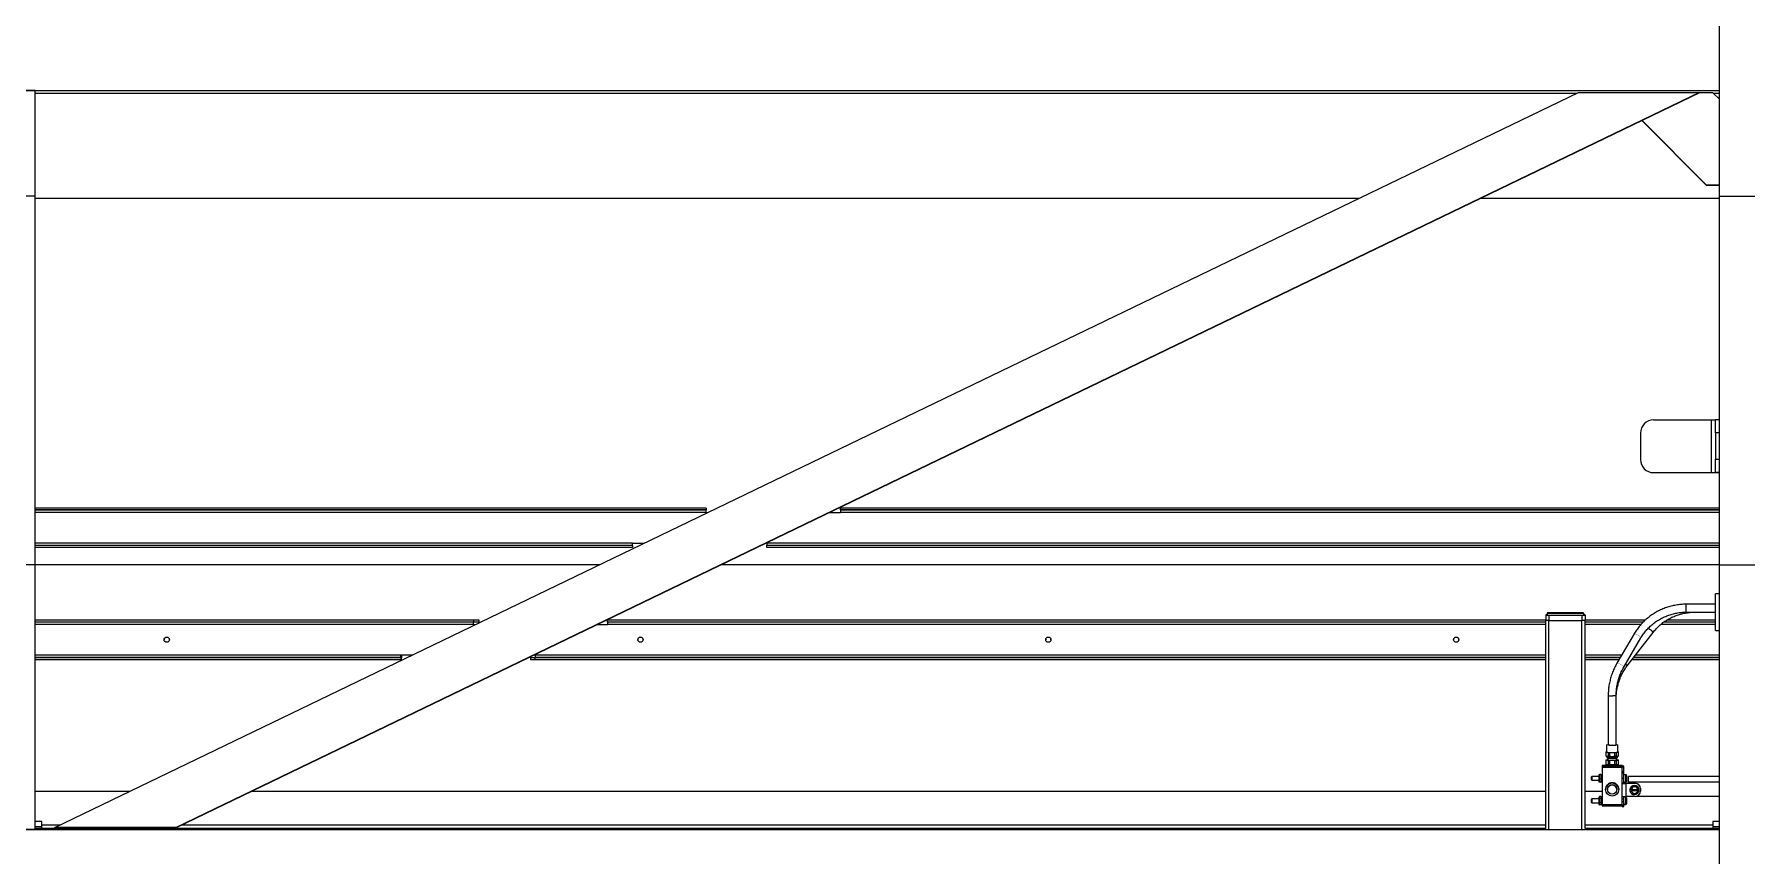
# Model space of a CAD drawing. Header units: millimetres. Extents: x -16985 to -606, y 2122 to 9380.
# Drawn here: x -14374 to -13073, y 5577 to 6201 of the extents above; entities that cross this region are included whole.
import ezdxf

# ---------------------------------------------------------------- set-up
doc = ezdxf.new("R2010")
doc.units = ezdxf.units.MM
for name, pattern in [('K5LT32768', [0]), ('K5LT32769', [0]), ('K5LT_THIN', [0])]:
    doc.linetypes.add(name, pattern=pattern)

msp = doc.modelspace()

# ---------------------------------------------------------------- linework, layer by layer
at = {"color": 7, "linetype": 'K5LT_THIN', "lineweight": 18}
for p, q in [((-13093.6, 6078.2), (-13093.6, 7287.2)), ((-13093.6, 6158.3), (-13093.6, 6218.2)), ((-16683.6, 6158.3), (-13093.6, 6158.3)), ((-14373.6, 6158.3), (-14413.6, 6158.3)), ((-14373.6, 6078.2), (-14373.6, 6158.3)), ((-14373.6, 6156.5), (-13201.7, 6156.5)), ((-14358.6, 5598.7), (-13200.6, 6157)), ((-13108.6, 6157), (-14266.5, 5598.7)), ((-13108.6, 6156.6), (-14266.5, 5598.3)), ((-13200.6, 6157), (-13108.6, 6157)), ((-13108.6, 6156.6), (-13108.6, 6157)), ((-13098.6, 6156.7), (-13108.6, 6156.7)), ((-13093.6, 6151.7), (-13098.6, 6156.7)), ((-13098.4, 6156.5), (-13093.6, 6156.5)), ((-13152.5, 6135.5), (-13103.6, 6086.6)), ((-13152.3, 6135.5), (-13103.6, 6086.8)), ((-14373.6, 6078.2), (-14413.6, 6078.2)), ((-14373.6, 5798.2), (-14373.6, 6078.2)), ((-13103.6, 6086.8), (-13103.6, 6086.6)), ((-13103.6, 6086.8), (-13093.6, 6086.8)), ((-13103.6, 6086.6), (-13093.6, 6086.6)), ((-13093.6, 6078.2), (-13033.6, 6078.2)), ((-13093.6, 5798.2), (-13093.6, 6078.2)), ((-13153.6, 5898.2), (-13153.6, 5878.2)), ((-13143.6, 5908.2), (-13099.9, 5908.2)), ((-13099.9, 5908.2), (-13099.9, 5868.2)), ((-13093.6, 5908.4), (-13096.6, 5908.4)), ((-13096.6, 5898.5), (-13096.6, 5908.4)), ((-13093.6, 5898.5), (-13096.6, 5898.5)), ((-13096.6, 5898.5), (-13096.6, 5878.5)), ((-13153.6, 5878.2), (-13153.6, 5878.2)), ((-13096.6, 5878.5), (-13093.6, 5878.5)), ((-13096.6, 5868.4), (-13096.6, 5878.5)), ((-13143.6, 5868.2), (-13099.9, 5868.2)), ((-13143.6, 5868.2), (-13143.6, 5868.2)), ((-13143.6, 5868.2), (-13099.9, 5868.2)), ((-13093.6, 5868.4), (-13096.6, 5868.4)), ((-13096.6, 5868.3), (-13096.6, 5868.4)), ((-13863.6, 5841.3), (-14373.6, 5841.3)), ((-13863.6, 5839.8), (-14373.6, 5839.8)), ((-13863.6, 5839.7), (-14373.6, 5839.7)), ((-13863.6, 5837.8), (-14373.6, 5837.8)), ((-13863.6, 5841.3), (-13863.6, 5839.8)), ((-13863.6, 5839.7), (-13863.6, 5839.8)), ((-13863.6, 5837.8), (-13863.6, 5839.7)), ((-13863.6, 5837.7), (-13863.6, 5837.8)), ((-13862.9, 5837.7), (-13863.6, 5837.7)), ((-13761.6, 5837.7), (-13770, 5837.7)), ((-13093.6, 5841.3), (-13761.6, 5841.3)), ((-13761.6, 5839.8), (-13761.6, 5841.3)), ((-13093.6, 5839.8), (-13761.6, 5839.8)), ((-13761.6, 5839.8), (-13761.6, 5839.7)), ((-13093.6, 5839.7), (-13761.6, 5839.7)), ((-13761.6, 5839.7), (-13761.6, 5837.8)), ((-13093.6, 5837.8), (-13761.6, 5837.8)), ((-13761.6, 5837.8), (-13761.6, 5837.7)), ((-13919.6, 5814.6), (-14373.6, 5814.6)), ((-13919.6, 5812.8), (-14373.6, 5812.8)), ((-13919.6, 5811.3), (-14373.6, 5811.3)), ((-13919.6, 5811.2), (-14373.6, 5811.2)), ((-13919.6, 5814.7), (-13910.6, 5814.7)), ((-13919.6, 5814.6), (-13919.6, 5814.7)), ((-13919.6, 5812.8), (-13919.6, 5814.6)), ((-13919.6, 5812.8), (-13919.6, 5811.3)), ((-13919.6, 5811.2), (-13919.6, 5811.3)), ((-13817.7, 5814.7), (-13817.6, 5814.7)), ((-13817.6, 5814.7), (-13817.6, 5814.6)), ((-13093.6, 5814.6), (-13817.6, 5814.6)), ((-13817.6, 5814.6), (-13817.6, 5812.8)), ((-13093.6, 5812.8), (-13817.6, 5812.8)), ((-13817.6, 5811.3), (-13817.6, 5812.8)), ((-13093.6, 5811.3), (-13817.6, 5811.3)), ((-13817.6, 5811.2), (-13817.6, 5811.3)), ((-13093.6, 5811.2), (-13817.6, 5811.2)), ((-14373.6, 5798.2), (-14413.6, 5798.2)), ((-14373.6, 5597.2), (-14373.6, 5798.2)), ((-13093.6, 5798.2), (-13033.6, 5798.2)), ((-13093.6, 5634.3), (-13093.6, 5798.2)), ((-13096.6, 5768.2), (-13118.8, 5768.2)), ((-13093.6, 5776.2), (-13096.6, 5776.2)), ((-13096.6, 5762.2), (-13096.6, 5776.2)), ((-14040.6, 5756.2), (-14373.6, 5756.2)), ((-14040.6, 5756.1), (-14373.6, 5756.1)), ((-14040.6, 5754.6), (-14373.6, 5754.6)), ((-14036.1, 5754.5), (-14373.6, 5754.5)), ((-14040.6, 5752.8), (-14373.6, 5752.8)), ((-14040.6, 5756.2), (-14040.6, 5756.1)), ((-14040.6, 5756.1), (-14040.6, 5754.6)), ((-14036.1, 5756.1), (-14040.6, 5756.1)), ((-14036.1, 5756), (-14040.6, 5756)), ((-14040.6, 5752.8), (-14040.6, 5754.5)), ((-14040.6, 5752.7), (-14040.6, 5752.8)), ((-14039.2, 5752.7), (-14040.6, 5752.7)), ((-14036.1, 5756), (-14036.1, 5756.1)), ((-14036.1, 5754.5), (-14036.1, 5756)), ((-14036.1, 5754.5), (-14036.1, 5754.2)), ((-13938.6, 5752.7), (-13946.3, 5752.7)), ((-13938.6, 5752.7), (-13946.3, 5752.7)), ((-13225.6, 5756.2), (-13938.6, 5756.2)), ((-13938.6, 5756.2), (-13938.6, 5756.1)), ((-13225.6, 5756.1), (-13938.6, 5756.1)), ((-13938.6, 5754.6), (-13938.6, 5756.1)), ((-13225.6, 5754.6), (-13938.6, 5754.6)), ((-13938.6, 5754.6), (-13938.6, 5752.8)), ((-13938.6, 5752.8), (-13938.6, 5752.7)), ((-13938.1, 5754.6), (-13938.1, 5754.5)), ((-13225.6, 5754.5), (-13938.1, 5754.5)), ((-13938.1, 5754.2), (-13938.1, 5754.5)), ((-13225.6, 5760.2), (-13225.6, 5760)), ((-13225.6, 5760), (-13225.6, 5756)), ((-13225.6, 5597.8), (-13225.6, 5756)), ((-13224.6, 5761.7), (-13224.6, 5761.5)), ((-13196.8, 5761.7), (-13224.6, 5761.7)), ((-13224.6, 5761.5), (-13196.8, 5761.5)), ((-13224.6, 5761.5), (-13224.6, 5760)), ((-13224.6, 5760), (-13196.8, 5760)), ((-13223.1, 5759.9), (-13198.1, 5759.9)), ((-13223.1, 5759.9), (-13223.1, 5755.9)), ((-13223.1, 5755.9), (-13198.1, 5755.9)), ((-13198.1, 5759.9), (-13198.1, 5755.9)), ((-13196.8, 5761.5), (-13196.8, 5761.7)), ((-13196.8, 5761.5), (-13196.8, 5760)), ((-13195.6, 5760), (-13195.6, 5760.2)), ((-13195.6, 5760), (-13195.6, 5756)), ((-13149.9, 5756.2), (-13195.6, 5756.2)), ((-13150, 5756.1), (-13195.6, 5756.1)), ((-13195.6, 5597.8), (-13195.6, 5756)), ((-13151.6, 5754.6), (-13195.6, 5754.6)), ((-13096.6, 5754.6), (-13135.9, 5754.6)), ((-13096.6, 5756.1), (-13133.8, 5756.1)), ((-13096.6, 5756.2), (-13133.5, 5756.2)), ((-13118.8, 5762.2), (-13096.6, 5762.2)), ((-13096.6, 5748.2), (-13096.6, 5762.2)), ((-14275.6, 5741.8), (-14275.6, 5741.3)), ((-14271.6, 5741.3), (-14271.6, 5741.8)), ((-13915.6, 5741.8), (-13915.6, 5741.3)), ((-13911.6, 5741.3), (-13911.6, 5741.8)), ((-13605.6, 5741.8), (-13605.6, 5741.3)), ((-13601.6, 5741.3), (-13601.6, 5741.8)), ((-13295.6, 5741.8), (-13295.6, 5741.3)), ((-13291.6, 5741.3), (-13291.6, 5741.8)), ((-13158.4, 5745.7), (-13171.5, 5723.4)), ((-13166.3, 5720.4), (-13153.2, 5742.7)), ((-13163.6, 5721.5), (-13144, 5746.8)), ((-13096.6, 5748.2), (-13093.6, 5748.2)), ((-14095.6, 5729.6), (-14373.6, 5729.6)), ((-14095.6, 5727.7), (-14373.6, 5727.7)), ((-14095.6, 5727.6), (-14373.6, 5727.6)), ((-14095.6, 5729.7), (-14086.9, 5729.7)), ((-14095.6, 5729.6), (-14095.6, 5729.7)), ((-14095.6, 5727.7), (-14095.6, 5729.6)), ((-14095.6, 5727.6), (-14095.6, 5727.7)), ((-14095.6, 5727.6), (-14095.6, 5726.1)), ((-14095.1, 5727.5), (-14095.6, 5727.5)), ((-14095.1, 5729.5), (-14095.1, 5727.6)), ((-14087.3, 5729.5), (-14095.1, 5729.5)), ((-14095.1, 5727.6), (-14095.1, 5727.5)), ((-14095.1, 5726), (-14095.1, 5727.5)), ((-13997.1, 5727.6), (-13997.1, 5728.2)), ((-13997.1, 5727.5), (-13997.1, 5727.6)), ((-13993.6, 5727.5), (-13997.1, 5727.5)), ((-13997.1, 5727.5), (-13997.1, 5726)), ((-13994, 5729.7), (-13993.6, 5729.7)), ((-13993.6, 5729.7), (-13993.6, 5729.6)), ((-13993.6, 5729.6), (-13993.6, 5727.7)), ((-13993.6, 5727.7), (-13993.6, 5727.6)), ((-13225.6, 5727.6), (-13993.6, 5727.6)), ((-13993.6, 5726.1), (-13993.6, 5727.6)), ((-13169, 5727.6), (-13195.6, 5727.6)), ((-13093.6, 5727.6), (-13158.9, 5727.6)), ((-14095.6, 5726.1), (-14373.6, 5726.1)), ((-14095.1, 5726), (-14373.6, 5726)), ((-13225.6, 5726), (-13997.1, 5726)), ((-13225.6, 5726.1), (-13993.6, 5726.1)), ((-13169.9, 5726.1), (-13195.6, 5726.1)), ((-13093.6, 5726.1), (-13160, 5726.1)), ((-13178.1, 5698.8), (-13178.1, 5661.3)), ((-13172.1, 5661.3), (-13172.1, 5698.8)), ((-13179, 5661.6), (-13179.5, 5661.1)), ((-13170.7, 5661.1), (-13171.2, 5661.6)), ((-13180, 5655.9), (-13180, 5655.6)), ((-13180, 5655.6), (-13180, 5653.1)), ((-13180, 5649.9), (-13180, 5649.6)), ((-13180, 5649.6), (-13180, 5646.6)), ((-13179.6, 5656.1), (-13179.9, 5655.9)), ((-13179.9, 5655.9), (-13179.5, 5655.9)), ((-13179.6, 5655.8), (-13179.9, 5655.6)), ((-13179.9, 5655.6), (-13179, 5655.8)), ((-13179.9, 5655.6), (-13179.9, 5653.1)), ((-13179.9, 5653.1), (-13179.6, 5652.8)), ((-13179.9, 5653.1), (-13179, 5652.8)), ((-13179.6, 5650.1), (-13179.9, 5649.9)), ((-13179, 5650), (-13179.9, 5649.9)), ((-13179.6, 5649.8), (-13179.9, 5649.6)), ((-13179, 5649.8), (-13179.9, 5649.6)), ((-13179.9, 5649.6), (-13179.9, 5646.6)), ((-13179, 5661.3), (-13179.5, 5660.8)), ((-13179.5, 5661.1), (-13179.5, 5660.8)), ((-13179.5, 5661.1), (-13179.5, 5661.1)), ((-13179.5, 5660.8), (-13179.5, 5655.8)), ((-13179.1, 5652.8), (-13179.1, 5651.9)), ((-13179.1, 5651.9), (-13178.5, 5651.3)), ((-13179, 5655.8), (-13178, 5655.5)), ((-13179, 5652.8), (-13178, 5653)), ((-13178, 5649.5), (-13179, 5649.8)), ((-13178.5, 5651.3), (-13178.5, 5649.8)), ((-13178, 5653), (-13178, 5655.5)), ((-13178, 5646.5), (-13178, 5649.5)), ((-13177, 5655.5), (-13175.1, 5655.7)), ((-13177, 5655.5), (-13177, 5653)), ((-13177, 5653), (-13175.1, 5652.7)), ((-13175.1, 5649.7), (-13177, 5649.5)), ((-13177, 5649.5), (-13177, 5646.5)), ((-13175.1, 5655.7), (-13173.1, 5655.5)), ((-13175.1, 5652.7), (-13173.1, 5653)), ((-13173.1, 5649.5), (-13175.1, 5649.7)), ((-13173.1, 5653), (-13173.1, 5655.5)), ((-13173.1, 5646.5), (-13173.1, 5649.5)), ((-13172.1, 5655.5), (-13171.2, 5655.8)), ((-13172.1, 5655.5), (-13172.1, 5653)), ((-13172.1, 5653), (-13171.2, 5652.8)), ((-13171.2, 5649.8), (-13172.1, 5649.5)), ((-13172.1, 5649.5), (-13172.1, 5646.5)), ((-13171.7, 5651.3), (-13171.1, 5651.9)), ((-13171.7, 5649.8), (-13171.7, 5651.3)), ((-13170.7, 5660.8), (-13171.2, 5661.3)), ((-13171.2, 5655.8), (-13170.2, 5655.6)), ((-13171.2, 5652.8), (-13170.2, 5653.1)), ((-13170.2, 5649.9), (-13171.2, 5650)), ((-13170.2, 5649.6), (-13171.2, 5649.8)), ((-13171.1, 5651.9), (-13171.1, 5652.8)), ((-13170.7, 5660.8), (-13170.7, 5661.1)), ((-13170.7, 5655.8), (-13170.7, 5660.8)), ((-13170.7, 5655.9), (-13170.2, 5655.9)), ((-13170.2, 5655.9), (-13170.6, 5656.1)), ((-13170.2, 5655.6), (-13170.6, 5655.8)), ((-13170.6, 5652.8), (-13170.2, 5653.1)), ((-13170.2, 5649.9), (-13170.6, 5650.1)), ((-13170.2, 5649.6), (-13170.6, 5649.8)), ((-13170.2, 5655.6), (-13170.2, 5655.9)), ((-13170.2, 5653.1), (-13170.2, 5655.6)), ((-13170.2, 5653.1), (-13170.2, 5655.6)), ((-13170.2, 5649.6), (-13170.2, 5649.9)), ((-13170.2, 5646.6), (-13170.2, 5649.6)), ((-13170.2, 5646.6), (-13170.2, 5649.6)), ((-13190.6, 5637.5), (-13191.1, 5637)), ((-13191.1, 5637), (-13191.1, 5635)), ((-13185.2, 5637.5), (-13190.6, 5637.5)), ((-13190.6, 5637.5), (-13190.6, 5634.6)), ((-13185, 5638.8), (-13185.2, 5638.5)), ((-13185.2, 5638.5), (-13185.2, 5633.5)), ((-13183.7, 5638.9), (-13184.8, 5638.9)), ((-13183.7, 5638.6), (-13184.8, 5638.6)), ((-13183.7, 5635.7), (-13184.8, 5635.7)), ((-13183.4, 5638.5), (-13183.5, 5638.8)), ((-13183.4, 5634.6), (-13183.4, 5638.5)), ((-13182.6, 5638.3), (-13183.4, 5638.3)), ((-13183.4, 5636.1), (-13182.6, 5636.4)), ((-13182.6, 5635.8), (-13183.4, 5635.5)), ((-13179.5, 5645.8), (-13182.6, 5645.8)), ((-13182.6, 5645.8), (-13182.6, 5645.2)), ((-13182.6, 5645.8), (-13182.6, 5645.8)), ((-13182.6, 5645.2), (-13182.6, 5644.2)), ((-13182.6, 5645.2), (-13167.6, 5645.2)), ((-13167.6, 5644.2), (-13182.6, 5644.2)), ((-13182.6, 5644.2), (-13182.6, 5616.2)), ((-13179.9, 5646.6), (-13179.6, 5646.3)), ((-13179, 5646.3), (-13179.9, 5646.6)), ((-13179.5, 5646.3), (-13179.5, 5645.4)), ((-13179.5, 5645.4), (-13179.4, 5645.3)), ((-13178, 5646.5), (-13179, 5646.3)), ((-13175.1, 5646.2), (-13177, 5646.5)), ((-13173.1, 5646.5), (-13175.1, 5646.2)), ((-13171.2, 5646.3), (-13172.1, 5646.5)), ((-13170.2, 5646.6), (-13171.2, 5646.3)), ((-13170.8, 5645.3), (-13170.7, 5645.4)), ((-13170.7, 5645.4), (-13170.7, 5646.3)), ((-13167.6, 5645.8), (-13170.7, 5645.8)), ((-13170.6, 5646.3), (-13170.2, 5646.6)), ((-13167.6, 5645.2), (-13167.6, 5645.8)), ((-13167.6, 5645.8), (-13167.6, 5645.8)), ((-13166.1, 5645.3), (-13167.6, 5645.3)), ((-13167.6, 5645.3), (-13166.1, 5645.3)), ((-13167.6, 5645.2), (-13167.6, 5645.3)), ((-13167.6, 5645.2), (-13166.1, 5645.2)), ((-13167.6, 5645.2), (-13167.6, 5644.2)), ((-13167.6, 5641.1), (-13167.6, 5644.2)), ((-13167.6, 5641.1), (-13166.1, 5641.1)), ((-13167.6, 5640.1), (-13167.6, 5641.1)), ((-13167.6, 5640.1), (-13166.1, 5640.1)), ((-13167.6, 5636.6), (-13167.6, 5640.1)), ((-13167.6, 5616.2), (-13167.6, 5636.6)), ((-13167.6, 5636.2), (-13166.1, 5636.2)), ((-13166.1, 5645.2), (-13166.1, 5645.3)), ((-13166.1, 5645.3), (-13166.1, 5645.3)), ((-13166.1, 5641.1), (-13166.1, 5645.2)), ((-13166.1, 5640.1), (-13166.1, 5641.1)), ((-13166.1, 5636.2), (-13166.1, 5640.1)), ((-13164.6, 5638.7), (-13166.1, 5638.7)), ((-13166.1, 5632.3), (-13166.1, 5636.2)), ((-13164.1, 5638.2), (-13164.1, 5634)), ((-13093.6, 5637.3), (-13162.6, 5637.3)), ((-13162.6, 5633.2), (-13162.6, 5637.3)), ((-13162.6, 5637.3), (-13162.6, 5637.3)), ((-13160.8, 5637.4), (-13093.6, 5637.6)), ((-13191.1, 5635), (-13190.6, 5634.5)), ((-13190.6, 5634.6), (-13190.6, 5634.5)), ((-13190.6, 5634.5), (-13185.2, 5634.5)), ((-13185.2, 5633.5), (-13185, 5633.2)), ((-13184.8, 5633.1), (-13185, 5633.2)), ((-13183.7, 5633.1), (-13184.8, 5633.1)), ((-13183.7, 5633.1), (-13183.5, 5633.2)), ((-13183.5, 5633.2), (-13183.4, 5633.5)), ((-13183.4, 5633.5), (-13183.4, 5634.6)), ((-13183.4, 5633.6), (-13182.6, 5633.6)), ((-13180.1, 5627.7), (-13180.1, 5627.7)), ((-13180.1, 5627.6), (-13180.1, 5627.5)), ((-13178.6, 5627.5), (-13178.6, 5627.5)), ((-13175.5, 5632.6), (-13175.1, 5632.7)), ((-13175.1, 5632.7), (-13174.5, 5632.6)), ((-13171.6, 5627.5), (-13171.6, 5627.5)), ((-13170.1, 5627.9), (-13170.1, 5627.7)), ((-13170.1, 5627.7), (-13170.1, 5627.7)), ((-13170.1, 5627.5), (-13170.1, 5627.6)), ((-13167.6, 5632.3), (-13166.1, 5632.3)), ((-13166.1, 5632.2), (-13167.6, 5632.2)), ((-13166.1, 5633.2), (-13164.6, 5633.2)), ((-13166.1, 5632.2), (-13166.1, 5632.3)), ((-13165, 5633.6), (-13164.6, 5633.6)), ((-13165, 5633.3), (-13165, 5633.6)), ((-13164.6, 5633.3), (-13165, 5633.3)), ((-13164.6, 5632.2), (-13164.6, 5622.2)), ((-13164.6, 5632.2), (-13157.6, 5632.2)), ((-13164.6, 5632.2), (-13164.6, 5632.2)), ((-13164.6, 5632.2), (-13157.6, 5632.2)), ((-13164.1, 5634), (-13164.1, 5633.8)), ((-13164.1, 5633.8), (-13164.1, 5633.7)), ((-13093.6, 5633.2), (-13162.6, 5633.2)), ((-13162.6, 5632.2), (-13162.6, 5633.2)), ((-13161.6, 5627.1), (-13161.6, 5627.1)), ((-13161.5, 5627.5), (-13161.5, 5627.5)), ((-13161.5, 5626.5), (-13154.6, 5626.7)), ((-13161.5, 5626.5), (-13161.5, 5626.5)), ((-13160.5, 5627.5), (-13155.6, 5627.6)), ((-13155.6, 5626.6), (-13160.5, 5626.5)), ((-13157.6, 5632.2), (-13157.6, 5632.2)), ((-13154.6, 5627.7), (-13154.6, 5627.7)), ((-13154.6, 5627.1), (-13154.6, 5627.1)), ((-13154.6, 5626.7), (-13154.6, 5626.7)), ((-13153.6, 5628.2), (-13153.6, 5628.2)), ((-13153.6, 5628.2), (-13153.6, 5626.2)), ((-13093.6, 5633.2), (-13093.6, 5634.3)), ((-13093.6, 5622.2), (-13093.6, 5633.2)), ((-13190.6, 5620.5), (-13191.1, 5620)), ((-13191.1, 5620), (-13191.1, 5618)), ((-13191.1, 5618), (-13190.6, 5617.5)), ((-13185.2, 5620.5), (-13190.6, 5620.5)), ((-13190.6, 5620.5), (-13190.6, 5617.9)), ((-13190.6, 5617.9), (-13190.6, 5617.5)), ((-13190.6, 5617.5), (-13185.2, 5617.5)), ((-13184.7, 5622.2), (-13185.2, 5621.5)), ((-13185.2, 5621.5), (-13185.2, 5616.5)), ((-13185.2, 5616.5), (-13184.7, 5615.7)), ((-13183.7, 5622.2), (-13184.8, 5622.2)), ((-13183.7, 5620.7), (-13184.8, 5620.7)), ((-13183.7, 5617.5), (-13184.8, 5617.5)), ((-13183.7, 5615.8), (-13184.8, 5615.8)), ((-13183.4, 5621.5), (-13183.8, 5622.2)), ((-13183.8, 5615.7), (-13183.4, 5616.5)), ((-13183.4, 5616.9), (-13183.4, 5621.5)), ((-13182.6, 5621.3), (-13183.4, 5621.3)), ((-13183.4, 5619.1), (-13182.6, 5619.4)), ((-13182.6, 5618.8), (-13183.4, 5618.5)), ((-13183.4, 5616.5), (-13183.4, 5616.9)), ((-13183.4, 5616.6), (-13182.6, 5616.6)), ((-13182.6, 5616.2), (-13167.6, 5616.2)), ((-13182.6, 5616.2), (-13182.6, 5615.2)), ((-13182.6, 5615.2), (-13167.6, 5615.2)), ((-13167.6, 5620.4), (-13166.1, 5620.4)), ((-13167.6, 5618.4), (-13166.1, 5618.4)), ((-13167.6, 5616.2), (-13167.6, 5615.2)), ((-13167.6, 5614.5), (-13167.6, 5615.2)), ((-13167.6, 5614.5), (-13166.1, 5614.5)), ((-13166.1, 5620.4), (-13166.1, 5622.2)), ((-13164.6, 5621.7), (-13166.1, 5621.7)), ((-13166.1, 5618.4), (-13166.1, 5620.4)), ((-13166.1, 5614.5), (-13166.1, 5618.4)), ((-13166.1, 5616.2), (-13164.6, 5616.2)), ((-13165, 5617.3), (-13164.6, 5617.3)), ((-13165, 5616.7), (-13165, 5617.3)), ((-13164.6, 5616.7), (-13165, 5616.7)), ((-13157.6, 5622.2), (-13164.6, 5622.2)), ((-13164.1, 5621.2), (-13164.1, 5617.7)), ((-13164.1, 5617.7), (-13164.1, 5617.1)), ((-13164.1, 5617.1), (-13164.1, 5616.7)), ((-13093.6, 5622.2), (-13157, 5622.2)), ((-13093.6, 4760.2), (-13093.6, 5622.2)), ((-16683.6, 5597.2), (-13093.6, 5597.2)), ((-14373.6, 5597.2), (-14413.6, 5597.2)), ((-14368.6, 5603.2), (-14373.6, 5603.2)), ((-14368.6, 5599.2), (-14373.6, 5599.2)), ((-14373.6, 5598.2), (-13225.6, 5598.2)), ((-14368.6, 5600.6), (-14368.6, 5603.2)), ((-14368.6, 5598.2), (-14368.6, 5600.6)), ((-14358.6, 5598.3), (-14358.6, 5598.7)), ((-14266.5, 5598.7), (-14358.6, 5598.7)), ((-14266.5, 5598.3), (-14358.6, 5598.3)), ((-14353.9, 5598.3), (-14353.9, 5598.7)), ((-14271.1, 5598.7), (-14353.9, 5598.7)), ((-14353.9, 5598.3), (-14353.2, 5598.7)), ((-14271.1, 5598.3), (-14353.9, 5598.3)), ((-14271.1, 5598.3), (-14271.1, 5598.7)), ((-14266.5, 5598.3), (-14266.5, 5598.7)), ((-13195.6, 5598.2), (-13093.6, 5598.2)), ((-13093.6, 5603.2), (-13098.6, 5603.2)), ((-13098.6, 5603.2), (-13098.6, 5600.6)), ((-13098.6, 5600.6), (-13098.6, 5598.2)), ((-13093.6, 5599.2), (-13098.6, 5599.2))]:
    msp.add_line(p, q, dxfattribs=at)
at = {"color": 8, "linetype": 'K5LT32768', "lineweight": 15, "true_color": 0x808080}
for p, q in [((-13367.8, 6076.4), (-14373.6, 6076.4)), ((-13093.6, 6076.4), (-13274.9, 6076.4)), ((-13944.8, 5798.2), (-14373.6, 5798.2)), ((-13093.6, 5798.2), (-13851.9, 5798.2)), ((-13118.8, 5765.2), (-13118.8, 5768.2)), ((-14039.2, 5752.7), (-14040.6, 5752.7)), ((-13225.6, 5752.8), (-13938.6, 5752.8)), ((-13223.1, 5597.7), (-13223.1, 5755.9)), ((-13198.1, 5597.7), (-13198.1, 5755.9)), ((-13153.3, 5752.8), (-13195.6, 5752.8)), ((-13096.6, 5752.8), (-13138.2, 5752.8)), ((-13118.8, 5762.2), (-13118.8, 5765.2)), ((-14095.1, 5729.5), (-14095.6, 5729.5)), ((-14095.1, 5727.6), (-14095.6, 5727.6)), ((-13993.6, 5727.6), (-13997.1, 5727.6)), ((-13993.6, 5729.5), (-13994.4, 5729.5)), ((-13225.6, 5729.6), (-13993.6, 5729.6)), ((-13225.6, 5727.7), (-13993.6, 5727.7)), ((-13167.9, 5729.6), (-13195.6, 5729.6)), ((-13169, 5727.7), (-13195.6, 5727.7)), ((-13093.6, 5727.7), (-13158.8, 5727.7)), ((-13093.6, 5729.6), (-13157.3, 5729.6)), ((-13179.5, 5645.8), (-13182.6, 5645.8)), ((-13167.6, 5645.8), (-13170.7, 5645.8)), ((-13164.6, 5633.6), (-13164.6, 5638.7)), ((-14301.9, 5626), (-14373.6, 5626)), ((-13225.6, 5626), (-14209, 5626)), ((-13182.6, 5626), (-13195.6, 5626)), ((-13164.6, 5633.2), (-13164.6, 5633.3)), ((-13164.6, 5617.3), (-13164.6, 5621.7)), ((-13164.6, 5616.2), (-13164.6, 5616.7)), ((-14368.6, 5600.6), (-14354.7, 5600.6)), ((-14261.8, 5600.6), (-13225.6, 5600.6)), ((-13195.6, 5600.6), (-13098.6, 5600.6))]:
    msp.add_line(p, q, dxfattribs=at)
at = {"color": 8, "linetype": 'K5LT32769', "true_color": 0x808080, "const_width": 0.18}
for points in [[(-13155.2, 5744.6), (-13156.2, 5745.1), (-13157, 5745.5), (-13157.7, 5745.7), (-13158.2, 5745.8), (-13158.4, 5745.7)], [(-13153.2, 5742.7), (-13153.2, 5742.7), (-13153.3, 5743), (-13153.7, 5743.5), (-13154.4, 5744), (-13155.2, 5744.6)], [(-13168.3, 5722.3), (-13169.2, 5722.8), (-13170.1, 5723.2), (-13170.8, 5723.4), (-13171.3, 5723.5), (-13171.5, 5723.4)], [(-13166.3, 5720.4), (-13166.3, 5720.4), (-13166.4, 5720.7), (-13166.8, 5721.2), (-13167.5, 5721.7), (-13168.3, 5722.3)]]:
    msp.add_lwpolyline(points, dxfattribs=at)
at = {"color": 7, "linetype": 'K5LT_THIN', "const_width": 0.18}
for points in [[(-13178.1, 5661.7), (-13178.2, 5661.7), (-13178.8, 5661.6), (-13179, 5661.6), (-13178.8, 5661.6), (-13178.2, 5661.5), (-13178.1, 5661.5)], [(-13178.1, 5661.6), (-13178.1, 5661.6), (-13178.1, 5661.6), (-13178.1, 5661.6)], [(-13172.1, 5661.5), (-13171.9, 5661.5), (-13171.3, 5661.6), (-13171.2, 5661.6), (-13171.3, 5661.6), (-13171.9, 5661.7), (-13172.1, 5661.7)], [(-13172.1, 5661.6), (-13172, 5661.6), (-13172, 5661.6), (-13172.1, 5661.6)], [(-13179.9, 5655.9), (-13179.9, 5655.9), (-13179.9, 5655.9), (-13180, 5655.9), (-13180, 5655.9), (-13180, 5655.9), (-13179.9, 5655.9)], [(-13179.9, 5655.6), (-13179.9, 5655.6), (-13179.9, 5655.6), (-13180, 5655.6), (-13180, 5655.6), (-13180, 5655.6), (-13179.9, 5655.6)], [(-13179.9, 5649.9), (-13179.9, 5649.9), (-13179.9, 5649.9), (-13180, 5649.9), (-13180, 5649.9), (-13180, 5649.9), (-13179.9, 5649.9)], [(-13179.9, 5649.6), (-13179.9, 5649.6), (-13179.9, 5649.6), (-13180, 5649.6), (-13180, 5649.6), (-13180, 5649.6), (-13179.9, 5649.6)], [(-13179.5, 5656.1), (-13179.5, 5656.1), (-13179.6, 5656.1), (-13179.5, 5656.1), (-13179.5, 5656.1)], [(-13179, 5655.8), (-13179.2, 5655.8), (-13179.4, 5655.8), (-13179.5, 5655.8), (-13179.6, 5655.8), (-13179.5, 5655.9), (-13179.5, 5655.9)], [(-13179, 5650), (-13179.2, 5650.1), (-13179.4, 5650.1), (-13179.5, 5650.1), (-13179.6, 5650.1), (-13179.5, 5650.1), (-13179.4, 5650.1), (-13179.2, 5650.1), (-13179, 5650.2)], [(-13179, 5649.8), (-13179.2, 5649.8), (-13179.4, 5649.8), (-13179.5, 5649.8), (-13179.6, 5649.8), (-13179.5, 5649.9), (-13179.4, 5649.9), (-13179.2, 5649.9), (-13179, 5649.9)], [(-13179.5, 5660.8), (-13179.5, 5660.8), (-13179.3, 5660.8), (-13178.8, 5660.8), (-13177.9, 5660.8), (-13176.9, 5660.7), (-13175.7, 5660.7), (-13174.4, 5660.7), (-13173.2, 5660.7), (-13172.2, 5660.8), (-13171.4, 5660.8), (-13170.8, 5660.8), (-13170.7, 5660.8), (-13170.7, 5660.8)], [(-13178.1, 5661.4), (-13178.2, 5661.4), (-13178.8, 5661.4), (-13179, 5661.3), (-13178.8, 5661.3), (-13178.2, 5661.3), (-13177.3, 5661.3), (-13176.3, 5661.2), (-13175.1, 5661.2), (-13173.8, 5661.2), (-13172.8, 5661.3), (-13171.9, 5661.3), (-13171.3, 5661.3), (-13171.2, 5661.3), (-13171.3, 5661.4), (-13171.9, 5661.4), (-13172.1, 5661.4)], [(-13179.5, 5661.1), (-13179.3, 5661.1), (-13179.2, 5661.1)], [(-13179, 5650.2), (-13178.6, 5650.2), (-13178.5, 5650.2)], [(-13178.5, 5650), (-13178.6, 5650), (-13179, 5650)], [(-13179, 5649.9), (-13178.6, 5649.9), (-13178.5, 5649.9)], [(-13175.1, 5661.3), (-13176.1, 5661.3), (-13177, 5661.3), (-13177.7, 5661.3), (-13178.1, 5661.3), (-13178.1, 5661.4), (-13178.1, 5661.4)], [(-13172.1, 5661.4), (-13172, 5661.4), (-13172, 5661.3), (-13172.4, 5661.3), (-13173.1, 5661.3), (-13174, 5661.3), (-13175.1, 5661.3)], [(-13171.7, 5650.2), (-13171.5, 5650.2), (-13171.2, 5650.2)], [(-13171.2, 5650), (-13171.5, 5650), (-13171.7, 5650)], [(-13171.7, 5649.9), (-13171.5, 5649.9), (-13171.2, 5649.9)], [(-13170.7, 5655.9), (-13170.6, 5655.9), (-13170.6, 5655.8), (-13170.6, 5655.8), (-13170.7, 5655.8), (-13170.9, 5655.8), (-13171.2, 5655.8)], [(-13171.2, 5650.2), (-13170.9, 5650.1), (-13170.7, 5650.1), (-13170.6, 5650.1), (-13170.6, 5650.1), (-13170.6, 5650.1), (-13170.7, 5650.1), (-13170.9, 5650.1), (-13171.2, 5650)], [(-13171.2, 5649.9), (-13170.9, 5649.9), (-13170.7, 5649.9), (-13170.6, 5649.9), (-13170.6, 5649.8), (-13170.6, 5649.8), (-13170.7, 5649.8), (-13170.9, 5649.8), (-13171.2, 5649.8)], [(-13170.9, 5661.1), (-13170.8, 5661.1), (-13170.7, 5661.1), (-13170.7, 5661.1)], [(-13170.7, 5656.1), (-13170.6, 5656.1), (-13170.6, 5656.1), (-13170.6, 5656.1), (-13170.7, 5656.1)], [(-13170.2, 5655.9), (-13170.2, 5655.9), (-13170.2, 5655.9), (-13170.2, 5655.9), (-13170.2, 5655.9), (-13170.2, 5655.9), (-13170.2, 5655.9)], [(-13170.2, 5655.6), (-13170.2, 5655.6), (-13170.2, 5655.6), (-13170.2, 5655.6), (-13170.2, 5655.6), (-13170.2, 5655.6), (-13170.2, 5655.6)], [(-13170.2, 5649.9), (-13170.2, 5649.9), (-13170.2, 5649.9), (-13170.2, 5649.9), (-13170.2, 5649.9), (-13170.2, 5649.9), (-13170.2, 5649.9)], [(-13170.2, 5649.6), (-13170.2, 5649.6), (-13170.2, 5649.6), (-13170.2, 5649.6), (-13170.2, 5649.6), (-13170.2, 5649.6), (-13170.2, 5649.6)]]:
    msp.add_lwpolyline(points, dxfattribs=at)
at = {"color": 7, "linetype": 'K5LT_THIN', "lineweight": 18}
for centre, radius in [((-14273.6, 5741.3), 2), ((-13913.6, 5741.3), 2), ((-13603.6, 5741.3), 2), ((-13293.6, 5741.3), 2), ((-13175.1, 5627.5), 5), ((-13175.1, 5627.5), 3.5)]:
    msp.add_circle(centre, radius, dxfattribs=at)
for centre, radius, start, end in [((-13143.6, 5898.2), 10, 89.9971, 179.9971), ((-13099, 5966.6), 58.3, 269.1899, 272.4315), ((-13143.6, 5878.2), 10, 180.0029, 270.0029), ((-13143.6, 5878.2), 10, 180.0029, 270.0029), ((-13099, 5926.6), 58.3, 269.1899, 272.4315), ((-13098.3, 5979.6), 111.4, 269.1899, 272.4315), ((-13224.7, 5749.7), 10.5, 89.2738, 94.4404), ((-13223.7, 5799.8), 39.8, 267.3012, 270.899), ((-13223.7, 5795.8), 39.8, 267.3012, 270.899), ((-13197.4, 5799.8), 39.8, 269.101, 272.6988), ((-13197.4, 5795.8), 39.8, 269.101, 272.6988), ((-13196.7, 5742), 18.2, 86.4438, 90.5122), ((-13179.9, 5653.1), 0.0454, 223.8882, 270.7571), ((-13179, 5655.9), 3.16, 259.7459, 270.6537), ((-13176.3, 5696.8), 41.1, 265.5311, 271.6716), ((-13175.1, 5712.6), 60.8, 266.2254, 273.7746), ((-13175.5, 5763.9), 108.2, 268.1599, 270.2248), ((-13175.5, 5760.9), 108.2, 268.1599, 270.2248), ((-13175.5, 5757.9), 108.2, 268.1599, 270.2248), ((-13175.1, 5700.9), 49.7, 266.0802, 273.9198), ((-13175.1, 5697.7), 48, 265.9402, 274.0598), ((-13175.6, 5695), 33.7, 265.8622, 271.7381), ((-13175.7, 5785.2), 129.7, 268.9741, 269.4106), ((-13175.7, 5782.7), 129.7, 268.9741, 269.4106), ((-13175.7, 5779.2), 129.7, 268.9741, 269.4106), ((-13173.9, 5696.8), 41.1, 268.3284, 274.4689), ((-13174.6, 5763.9), 108.2, 269.7752, 271.8401), ((-13174.6, 5760.9), 108.2, 269.7752, 271.8401), ((-13174.6, 5757.9), 108.2, 269.7752, 271.8401), ((-13173.9, 5682.6), 21.4, 268.2153, 275.0456), ((-13174.4, 5785.2), 129.7, 270.5894, 271.0259), ((-13174.4, 5782.7), 129.7, 270.5894, 271.0259), ((-13174.4, 5779.2), 129.7, 270.5894, 271.0259), ((-13171.1, 5655.9), 3.16, 269.3463, 280.2541), ((-13170.2, 5653.1), 0.0454, 269.2429, 316.1118), ((-13179.9, 5646.6), 0.0454, 223.8882, 270.7571), ((-13179, 5649.5), 3.16, 259.7459, 270.6537), ((-13175.1, 5714.1), 68.8, 266.3313, 273.6687), ((-13176.3, 5684.9), 39.6, 265.526, 271.7441), ((-13175.5, 5754.4), 108.2, 268.1599, 270.2248), ((-13175.7, 5776.2), 129.7, 268.9741, 269.4106), ((-13174.6, 5754.4), 108.2, 269.7752, 271.8401), ((-13173.8, 5684.9), 39.6, 268.2559, 274.474), ((-13174.4, 5776.2), 129.7, 270.5894, 271.0259), ((-13171.1, 5649.5), 3.16, 269.3463, 280.2541), ((-13170.2, 5646.6), 0.0454, 269.2429, 316.1118), ((-13164.6, 5638.2), 0.5, 0, 90), ((-13161.2, 5619.6), 17.8, 88.6462, 94.4492), ((-13175.1, 5627.6), 5, 89.9911, 179.9918), ((-13175.1, 5627.5), 3.5, 89.9903, 179.9926), ((-13175.1, 5627.6), 5, 0.0082, 90.0089), ((-13175.1, 5627.5), 3.5, 0.0087, 90.0083), ((-13165.3, 5662.9), 30.8, 265.8072, 271.3954), ((-13164.9, 5647.6), 15.4, 265.8072, 271.3954), ((-13164.6, 5633.7), 0.5, 270, 0), ((-13158.1, 5627.1), 3.5, 0.0119, 179.9881), ((-13158.1, 5627.1), 3.5, 173.1839, 189.6152), ((-13158.1, 5627.1), 3.5, 9.626, 173.1713), ((-13158.1, 5627.1), 3.5, 189.626, 353.1713), ((-13158.1, 5627.1), 2.5, 12.9499, 169.8475), ((-13158.1, 5627.1), 2.5, 192.9499, 349.8475), ((-13157.6, 5628.2), 4, 0.0085, 90.0085), ((-13157.6, 5628.2), 4, 0.0085, 90.0085), ((-13157.6, 5626.2), 4, 269.9915, 359.9915), ((-13158.1, 5627.1), 3.5, 353.1839, 9.6152), ((-13165.3, 5652.9), 30.8, 265.8072, 271.3954), ((-13164.6, 5621.2), 0.5, 0, 90), ((-13164.6, 5616.7), 0.5, 270, 0)]:
    msp.add_arc(centre, radius, start, end, dxfattribs=at)
at = {"color": 8, "linetype": 'K5LT32768', "lineweight": 15, "true_color": 0x808080}
for centre, radius, start, end in [((-13157.4, 5734.5), 18.3, 51.1681, 57.8592), ((-13148.4, 5744.5), 4.97, 27.9811, 60.2373), ((-13167, 5719.7), 3.81, 26.9308, 55.1722), ((-13175.6, 5732.5), 33.8, 265.8648, 271.7365), ((-13173.9, 5720.1), 21.3, 268.2106, 275.0532)]:
    msp.add_arc(centre, radius, start, end, dxfattribs=at)
at = {"color": 7, "linetype": 'K5LT_THIN', "lineweight": 18}
for points, knots in [([(-13118.8, 5768.2), (-13119.5, 5768.2), (-13121.4, 5768.2), (-13124.6, 5767.9), (-13128.4, 5767.2), (-13132.1, 5766.3), (-13135.7, 5765.1), (-13139.1, 5763.6), (-13142.5, 5761.8), (-13145.6, 5759.7), (-13148.6, 5757.4), (-13151.4, 5754.9), (-13153.9, 5752.1), (-13156.2, 5749.2), (-13157.6, 5747.1), (-13158.3, 5745.9), (-13158.4, 5745.7)], [0, 0, 0, 0, 0.04298, 0.122176, 0.201389, 0.280599, 0.359806, 0.439006, 0.518198, 0.597379, 0.676549, 0.755705, 0.834846, 0.913971, 0.988895, 1, 1, 1, 1]), ([(-13153.2, 5742.7), (-13152.9, 5743.2), (-13152, 5744.7), (-13150.3, 5747.1), (-13148.1, 5749.7), (-13145.6, 5752.1), (-13142.8, 5754.3), (-13139.9, 5756.3), (-13136.8, 5758), (-13133.6, 5759.4), (-13130.3, 5760.6), (-13126.9, 5761.4), (-13123.4, 5762), (-13120.7, 5762.2), (-13119.1, 5762.2), (-13118.8, 5762.2)], [0, 0, 0, 0, 0.042971, 0.12778, 0.212595, 0.297386, 0.382153, 0.466896, 0.551618, 0.636319, 0.721002, 0.80567, 0.890326, 0.974972, 1, 1, 1, 1]), ([(-13144, 5746.8), (-13143.6, 5747.3), (-13142.5, 5748.7), (-13140.5, 5750.8), (-13137.9, 5753.2), (-13135.1, 5755.3), (-13132.1, 5757.1), (-13128.9, 5758.7), (-13125.6, 5760), (-13122.2, 5761), (-13118.8, 5761.7), (-13115.5, 5762.1), (-13113.4, 5762.2), (-13112.5, 5762.2)], [0, 0, 0, 0, 0.04927, 0.146452, 0.243647, 0.340828, 0.437995, 0.535148, 0.632289, 0.729419, 0.826539, 0.923653, 1, 1, 1, 1]), ([(-13171.5, 5723.4), (-13171.8, 5722.8), (-13172.7, 5721.2), (-13174.1, 5718.3), (-13175.5, 5714.8), (-13176.5, 5711.1), (-13177.4, 5707.4), (-13177.9, 5703.7), (-13178, 5700.8), (-13178.1, 5699.2), (-13178.1, 5698.8)], [0, 0, 0, 0, 0.079387, 0.226057, 0.372786, 0.519564, 0.666383, 0.813233, 0.960108, 1, 1, 1, 1]), ([(-13172.1, 5696.6), (-13172, 5697.2), (-13172, 5699), (-13171.8, 5701.9), (-13171.1, 5705.4), (-13170.2, 5708.8), (-13169, 5712.2), (-13167.6, 5715.4), (-13165.8, 5718.4), (-13164.5, 5720.4), (-13163.7, 5721.4), (-13163.6, 5721.5)], [0, 0, 0, 0, 0.067054, 0.198876, 0.330725, 0.462571, 0.594421, 0.72628, 0.858154, 0.983165, 1, 1, 1, 1]), ([(-13172.1, 5698.8), (-13172, 5699.4), (-13172, 5701.2), (-13171.8, 5704.2), (-13171.2, 5707.6), (-13170.3, 5711), (-13169.2, 5714.4), (-13167.9, 5717.5), (-13166.8, 5719.5), (-13166.3, 5720.4)], [0, 0, 0, 0, 0.079359, 0.234507, 0.389683, 0.544853, 0.70003, 0.855227, 1, 1, 1, 1]), ([(-13184.8, 5638.9), (-13184.9, 5638.8), (-13185.1, 5638.7), (-13184.9, 5638.6), (-13184.8, 5638.6)], [0, 0, 0, 0, 0.534747, 1, 1, 1, 1]), ([(-13184.8, 5638.6), (-13184.9, 5638.1), (-13185.1, 5637.1), (-13184.9, 5636.2), (-13184.8, 5635.7)], [0, 0, 0, 0, 0.534747, 1, 1, 1, 1]), ([(-13184.8, 5635.7), (-13184.9, 5635.2), (-13185.1, 5634.4), (-13184.9, 5633.5), (-13184.8, 5633.1)], [0, 0, 0, 0, 0.534747, 1, 1, 1, 1]), ([(-13183.5, 5638.7), (-13183.5, 5638.7), (-13183.4, 5638.7), (-13183.6, 5638.6), (-13183.7, 5638.6)], [0, 0, 0, 0, 0.188488, 1, 1, 1, 1]), ([(-13183.7, 5638.6), (-13183.6, 5638.1), (-13183.4, 5637.1), (-13183.6, 5636.2), (-13183.7, 5635.7)], [0, 0, 0, 0, 0.534747, 1, 1, 1, 1]), ([(-13183.7, 5635.7), (-13183.6, 5635.2), (-13183.4, 5634.4), (-13183.6, 5633.5), (-13183.7, 5633.1)], [0, 0, 0, 0, 0.534747, 1, 1, 1, 1]), ([(-13164.1, 5634), (-13164.1, 5634), (-13164.1, 5633.9), (-13164.2, 5633.7), (-13164.3, 5633.6), (-13164.4, 5633.6), (-13164.5, 5633.6), (-13164.6, 5633.6)], [0, 0, 0, 0, 0.218478, 0.437034, 0.653554, 0.867356, 1, 1, 1, 1]), ([(-13164.6, 5633.3), (-13164.5, 5633.3), (-13164.4, 5633.3), (-13164.2, 5633.4), (-13164.1, 5633.5), (-13164.1, 5633.6), (-13164.1, 5633.7), (-13164.1, 5633.8)], [0, 0, 0, 0, 0.211459, 0.422887, 0.635202, 0.849705, 1, 1, 1, 1]), ([(-13160.5, 5627.5), (-13160.6, 5627.5), (-13160.9, 5627.5), (-13161.2, 5627.5), (-13161.4, 5627.5), (-13161.5, 5627.5), (-13161.5, 5627.5), (-13161.5, 5627.5)], [0, 0, 0, 0, 0.219029, 0.438173, 0.654523, 0.867955, 1, 1, 1, 1]), ([(-13161.5, 5626.5), (-13161.5, 5626.5), (-13161.5, 5626.5), (-13161.3, 5626.5), (-13161, 5626.5), (-13160.8, 5626.5), (-13160.6, 5626.5), (-13160.5, 5626.5)], [0, 0, 0, 0, 0.211286, 0.422546, 0.634584, 0.848719, 1, 1, 1, 1]), ([(-13154.6, 5627.7), (-13154.6, 5627.7), (-13154.6, 5627.7), (-13154.8, 5627.7), (-13155.1, 5627.7), (-13155.3, 5627.6), (-13155.5, 5627.6), (-13155.6, 5627.6)], [0, 0, 0, 0, 0.211286, 0.422546, 0.634584, 0.848719, 1, 1, 1, 1]), ([(-13155.6, 5626.6), (-13155.5, 5626.6), (-13155.2, 5626.6), (-13154.9, 5626.7), (-13154.7, 5626.7), (-13154.6, 5626.7), (-13154.6, 5626.7), (-13154.6, 5626.7)], [0, 0, 0, 0, 0.219029, 0.438173, 0.654523, 0.867955, 1, 1, 1, 1]), ([(-13184.8, 5622.2), (-13184.9, 5621.9), (-13185.1, 5621.4), (-13184.9, 5620.9), (-13184.8, 5620.7)], [0, 0, 0, 0, 0.534747, 1, 1, 1, 1]), ([(-13184.8, 5620.7), (-13184.9, 5620.1), (-13185.1, 5619), (-13184.9, 5618), (-13184.8, 5617.5)], [0, 0, 0, 0, 0.534747, 1, 1, 1, 1]), ([(-13184.8, 5617.5), (-13184.9, 5617.2), (-13185.1, 5616.6), (-13184.9, 5616.1), (-13184.8, 5615.8)], [0, 0, 0, 0, 0.534747, 1, 1, 1, 1]), ([(-13183.7, 5622.2), (-13183.6, 5621.9), (-13183.4, 5621.4), (-13183.6, 5620.9), (-13183.7, 5620.7)], [0, 0, 0, 0, 0.534747, 1, 1, 1, 1]), ([(-13183.7, 5620.7), (-13183.6, 5620.1), (-13183.4, 5619), (-13183.6, 5618), (-13183.7, 5617.5)], [0, 0, 0, 0, 0.534747, 1, 1, 1, 1]), ([(-13183.7, 5617.5), (-13183.6, 5617.2), (-13183.4, 5616.6), (-13183.6, 5616.1), (-13183.7, 5615.8)], [0, 0, 0, 0, 0.534747, 1, 1, 1, 1]), ([(-13164.1, 5617.7), (-13164.1, 5617.6), (-13164.1, 5617.5), (-13164.2, 5617.4), (-13164.3, 5617.4), (-13164.4, 5617.3), (-13164.5, 5617.3), (-13164.6, 5617.3)], [0, 0, 0, 0, 0.218478, 0.437034, 0.653554, 0.867356, 1, 1, 1, 1]), ([(-13164.6, 5616.7), (-13164.5, 5616.8), (-13164.4, 5616.8), (-13164.2, 5616.8), (-13164.1, 5616.9), (-13164.1, 5617), (-13164.1, 5617.1), (-13164.1, 5617.1)], [0, 0, 0, 0, 0.211459, 0.422887, 0.635202, 0.849705, 1, 1, 1, 1])]:
    msp.add_open_spline(points, degree=3, knots=knots, dxfattribs=at)

doc.saveas('drawing.dxf')
